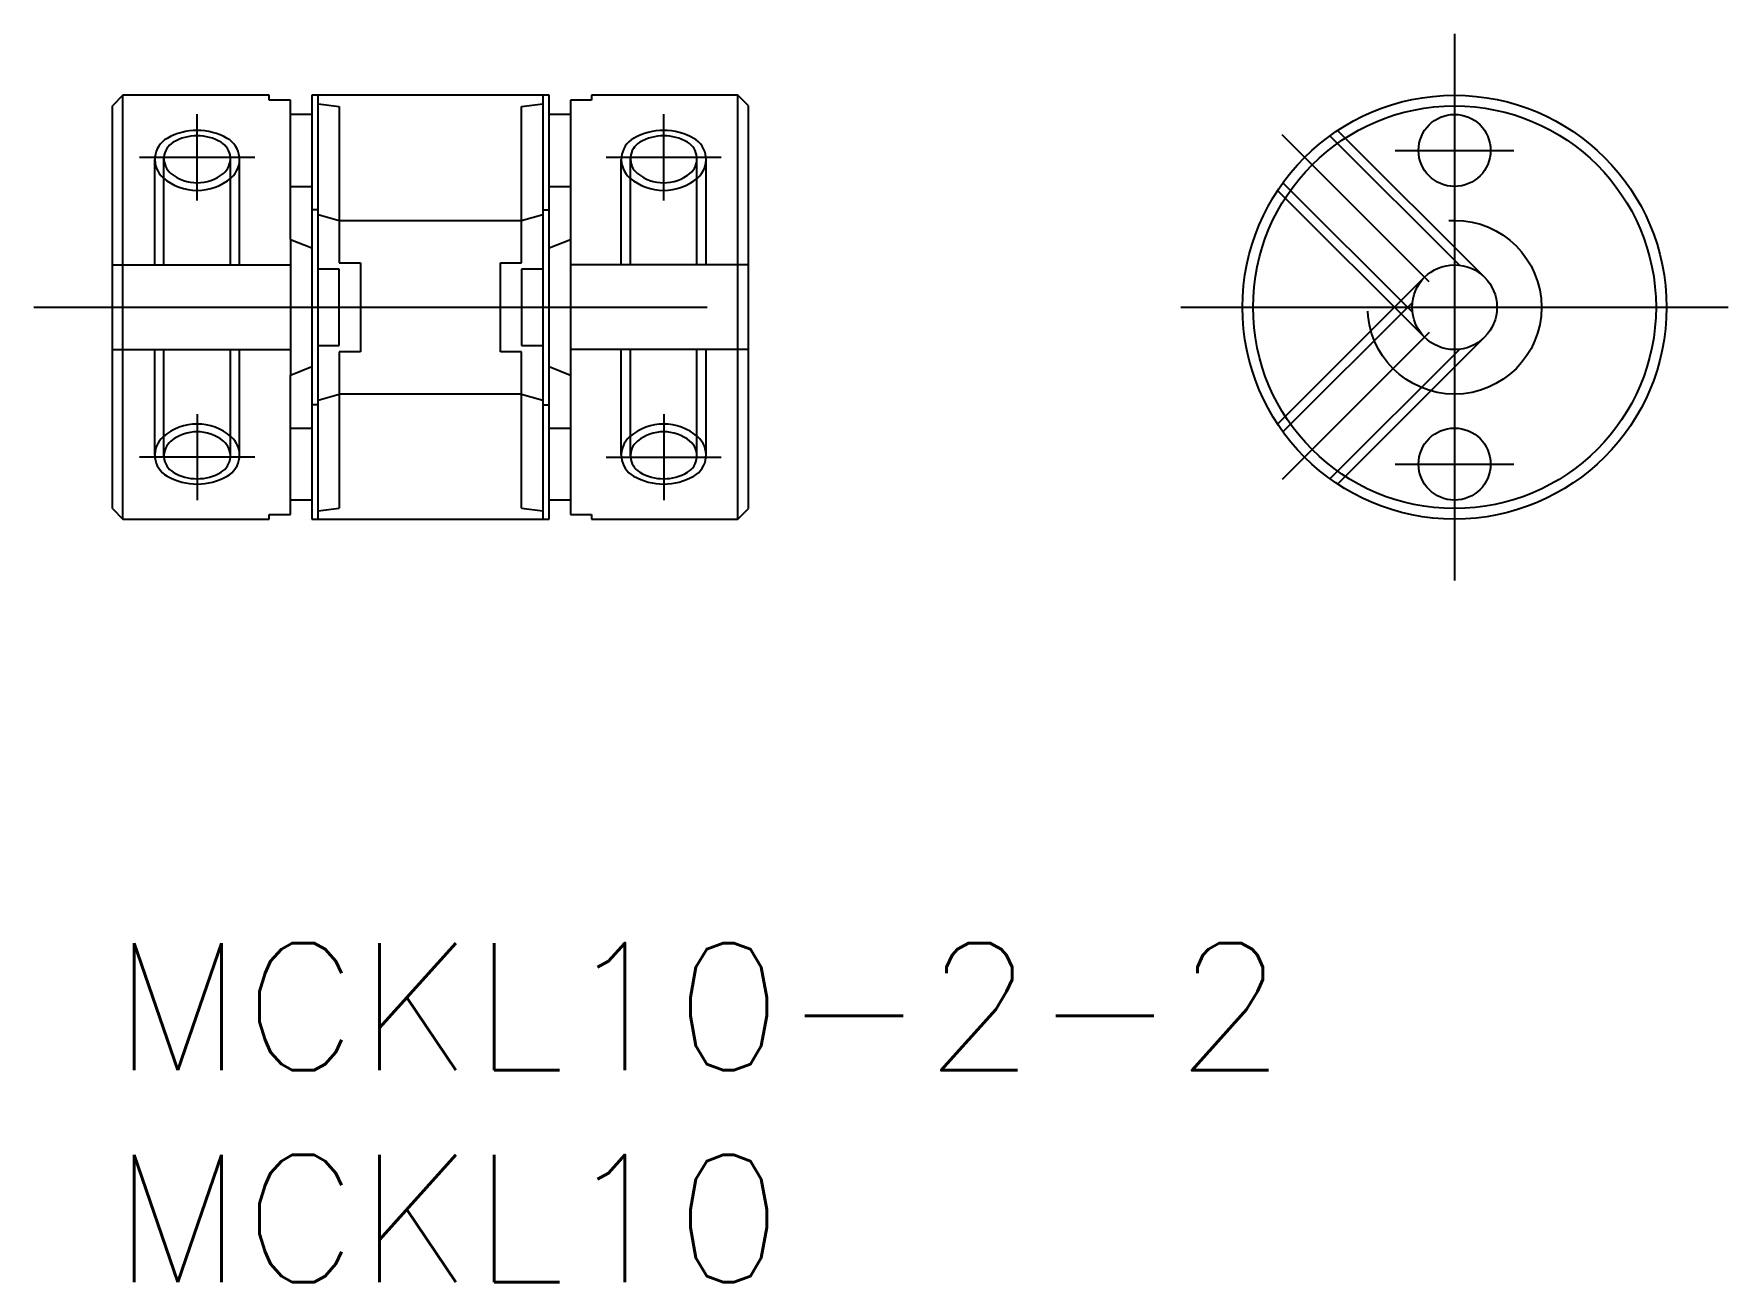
# Model space of a CAD drawing. Extents: x -1.9 to 38.1, y -8 to 21.4.
import ezdxf

# ---------------------------------------------------------------- set-up
doc = ezdxf.new("R2010")
doc.units = 0
doc.header["$LTSCALE"] = 0.5
doc.linetypes.add('CENTER', pattern=[50.8, 31.75, -6.35, 6.35, -6.35])
doc.linetypes.add('DASHED', pattern=[19.05, 12.7, -6.35])
for name, color, linetype in [('MSM_CENTER', 1, 'CENTER'), ('MSM_CONTINUOUS', 7, 'CONTINUOUS'), ('MSM_DASHED', 4, 'DASHED'), ('MSM_NARROW', 5, 'CONTINUOUS'), ('MSM_PART_NUMBER', 7, 'CONTINUOUS')]:
    doc.layers.add(name, color=color, linetype=linetype)
doc.styles.get("Standard").update_dxf_attribs({"font": 'txt.shx', "height": 3, "bigfont": 'bigfont.shx'})

# ---------------------------------------------------------------- blocks, each defined once
blk = doc.blocks.new('*U3')
at = {"layer": 'MSM_PART_NUMBER'}
blk.add_text('MCKL10-2-2', height=3, dxfattribs=at).set_placement((0, -3))
blk = doc.blocks.new('*U4')
at = {"layer": 'MSM_PART_NUMBER'}
blk.add_text('MCKL10', height=3, dxfattribs=at).set_placement((0, -8))

msp = doc.modelspace()

# ---------------------------------------------------------------- linework, layer by layer
at = {"layer": 'MSM_CENTER'}
for p, q in [((31.647, 21.45), (31.647, 8.55)), ((2, 17.519), (2, 19.552)), ((13, 17.519), (13, 19.552)), ((31.048, 15.599), (27.581, 19.066)), ((3.356, 18.536), (0.644, 18.536)), ((14.356, 18.536), (11.644, 18.536)), ((30.247, 18.7), (33.047, 18.7)), ((-1.85, 15), (16.85, 15)), ((25.197, 15), (38.097, 15)), ((31.048, 14.401), (27.581, 10.934)), ((2, 12.481), (2, 10.448)), ((13, 12.481), (13, 10.448)), ((3.356, 11.464), (0.644, 11.464)), ((11.644, 11.464), (14.356, 11.464)), ((30.247, 11.3), (33.047, 11.3))]:
    msp.add_line(p, q, dxfattribs=at)
at = {"layer": 'MSM_CONTINUOUS'}
for p, q in [((0.25, 20), (0, 19.75)), ((3.7, 20), (0.25, 20)), ((0.25, 10), (0.25, 20)), ((3.7, 19.889), (3.7, 20)), ((10.3, 20), (4.7, 20)), ((4.7, 20), (4.7, 10)), ((4.85, 10), (4.85, 20)), ((10.15, 20), (10.15, 10)), ((10.3, 10), (10.3, 20)), ((14.75, 20), (11.3, 20)), ((11.3, 20), (11.3, 19.889)), ((15, 19.75), (14.75, 20)), ((14.75, 10), (14.75, 20)), ((0, 10.25), (0, 19.75)), ((4.2, 19.889), (3.7, 19.889)), ((4.2, 16.6), (4.2, 19.889)), ((4.85, 19.8), (5.35, 19.737)), ((5.35, 19.737), (5.35, 16.05)), ((9.65, 19.737), (10.15, 19.8)), ((9.65, 16.05), (9.65, 19.737)), ((11.3, 19.889), (10.8, 19.889)), ((10.8, 19.889), (10.8, 16.6)), ((15, 10.25), (15, 19.75)), ((4.7, 19.55), (4.2, 19.55)), ((10.8, 19.55), (10.3, 19.55)), ((4.2, 17.85), (4.7, 17.85)), ((10.3, 17.85), (10.8, 17.85)), ((4.85, 17.191), (5.35, 17.049)), ((9.65, 17.049), (10.15, 17.191)), ((4.2, 16.6), (4.7, 16.4)), ((10.3, 16.4), (10.8, 16.6)), ((5.35, 16.05), (5.85, 16.05)), ((5.85, 16.05), (5.85, 13.95)), ((9.15, 16.05), (9.65, 16.05)), ((9.15, 13.95), (9.15, 16.05)), ((5.35, 15.9), (4.85, 15.9)), ((5.35, 14.1), (5.35, 15.9)), ((10.15, 15.9), (9.65, 15.9)), ((9.65, 15.9), (9.65, 14.1)), ((4.85, 14.1), (5.35, 14.1)), ((9.65, 14.1), (10.15, 14.1)), ((4.2, 13.4), (4.7, 13.6)), ((5.85, 13.95), (5.35, 13.95)), ((5.35, 13.95), (5.35, 10.263)), ((9.65, 13.95), (9.15, 13.95)), ((9.65, 10.263), (9.65, 13.95)), ((10.3, 13.6), (10.8, 13.4)), ((4.2, 10.111), (4.2, 13.4)), ((10.8, 13.4), (10.8, 10.111)), ((4.85, 12.809), (5.35, 12.951)), ((9.65, 12.951), (10.15, 12.809)), ((4.2, 12.15), (4.7, 12.15)), ((10.3, 12.15), (10.8, 12.15)), ((4.7, 10.45), (4.2, 10.45)), ((10.8, 10.45), (10.3, 10.45)), ((0, 10.25), (0.25, 10)), ((0.25, 10), (3.7, 10)), ((3.7, 10), (3.7, 10.111)), ((3.7, 10.111), (4.2, 10.111)), ((4.7, 10), (10.3, 10)), ((4.85, 10.2), (5.35, 10.263)), ((9.65, 10.263), (10.15, 10.2)), ((10.8, 10.111), (11.3, 10.111)), ((11.3, 10.111), (11.3, 10)), ((11.3, 10), (14.75, 10)), ((14.75, 10), (15, 10.25))]:
    msp.add_line(p, q, dxfattribs=at)
for centre, radius in [((31.647, 15), 5), ((31.647, 15), 4.75), ((31.647, 18.7), 0.85), ((31.647, 15), 1), ((31.647, 11.3), 0.85)]:
    msp.add_circle(centre, radius, dxfattribs=at)
for centre, radius, start, end in [((1.665, 18.506), 0.449, 120.4767, 230.6978), ((2, 17.937), 1.109, 59.5233, 120.4767), ((2.335, 18.506), 0.449, 309.3022, 59.5233), ((12.665, 18.506), 0.449, 120.4767, 230.6978), ((13, 17.937), 1.109, 59.5233, 120.4767), ((13.335, 18.506), 0.449, 309.3022, 59.5233), ((2, 18.915), 0.977, 230.6978, 309.3022), ((13, 18.915), 0.977, 230.6978, 309.3022), ((2, 11.085), 0.977, 50.6978, 129.3022), ((13, 11.085), 0.977, 50.6978, 129.3022), ((1.665, 11.494), 0.449, 129.3022, 239.5233), ((2.335, 11.494), 0.449, 300.4767, 50.6978), ((12.665, 11.494), 0.449, 129.3022, 239.5233), ((13.335, 11.494), 0.449, 300.4767, 50.6978), ((2, 12.063), 1.109, 239.5233, 300.4767), ((13, 12.063), 1.109, 239.5233, 300.4767)]:
    msp.add_arc(centre, radius, start, end, dxfattribs=at)
at = {"layer": 'MSM_DASHED'}
for p, q in [((28.709, 19.046), (31.762, 15.993)), ((28.89, 19.171), (32.354, 15.707)), ((1, 16), (1, 18.488)), ((1.217, 16), (1.217, 18.506)), ((2.784, 16), (2.784, 18.506)), ((3, 16), (3, 18.488)), ((12, 16), (12, 18.488)), ((12.216, 16), (12.216, 18.506)), ((13.783, 16), (13.783, 18.506)), ((14, 16), (14, 18.488)), ((27.476, 17.757), (30.94, 14.293)), ((27.601, 17.938), (30.654, 14.885)), ((4.85, 17.3), (4.7, 17.3)), ((10.15, 17.3), (10.3, 17.3)), ((5.35, 17.05), (9.65, 17.05)), ((4.2, 16.6), (4.2, 13.4)), ((10.8, 16.6), (10.8, 13.4)), ((0, 16), (4.2, 16)), ((15, 16), (10.8, 16)), ((27.476, 12.243), (30.94, 15.707)), ((27.601, 12.062), (30.654, 15.115)), ((0, 14), (4.2, 14)), ((1, 11.512), (1, 14)), ((1.217, 11.494), (1.217, 14)), ((2.784, 11.494), (2.784, 14)), ((3, 11.512), (3, 14)), ((15, 14), (10.8, 14)), ((12, 11.512), (12, 14)), ((12.216, 11.494), (12.216, 14)), ((13.783, 11.494), (13.783, 14)), ((14, 11.512), (14, 14)), ((28.709, 10.954), (31.762, 14.007)), ((28.89, 10.829), (32.354, 14.293)), ((9.65, 12.95), (5.35, 12.95)), ((4.85, 12.7), (4.7, 12.7)), ((10.15, 12.7), (10.3, 12.7))]:
    msp.add_line(p, q, dxfattribs=at)
msp.add_circle((31.647, 15), 2.05, dxfattribs=at)
at = {"layer": 'MSM_NARROW'}
for centre, radius, start, end in [((1.571, 18.488), 0.571, 119.4916, 229.1467), ((2, 17.728), 1.443, 60.5084, 119.4916), ((2.429, 18.488), 0.571, 310.8533, 60.5084), ((12.571, 18.488), 0.571, 119.4916, 229.1467), ((13, 17.728), 1.443, 60.5084, 119.4916), ((13.429, 18.488), 0.571, 310.8533, 60.5084), ((2, 18.984), 1.227, 229.1467, 310.8533), ((13, 18.984), 1.227, 229.1467, 310.8533), ((2, 11.016), 1.227, 49.1467, 130.8533), ((13, 11.016), 1.227, 49.1467, 130.8533), ((1.571, 11.512), 0.571, 130.8533, 240.5084), ((2.429, 11.512), 0.571, 299.4916, 49.1467), ((12.571, 11.512), 0.571, 130.8533, 240.5084), ((13.429, 11.512), 0.571, 299.4916, 49.1467), ((2, 12.272), 1.443, 240.5084, 299.4916), ((13, 12.272), 1.443, 240.5084, 299.4916)]:
    msp.add_arc(centre, radius, start, end, dxfattribs=at)

# ---------------------------------------------------------------- block references
at = {"layer": 'MSM_CONTINUOUS'}
for name in ['*U3', '*U4']:
    msp.add_blockref(name, (0, 0), dxfattribs=at)

doc.saveas('drawing.dxf')
